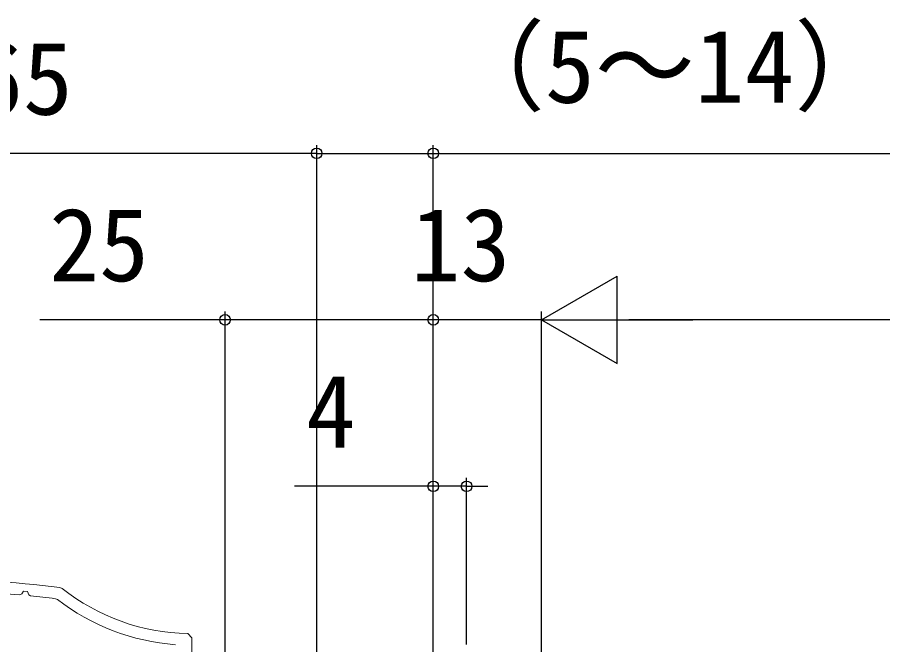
# Model space of a CAD drawing. Units: millimetres, scale not verified. Extents: x -525 to 525, y -783 to 779.
# Drawn here: x -235.9 to -132, y 304.2 to 379.5 of the extents above; entities that cross this region are included whole.
import ezdxf
from ezdxf.enums import TextEntityAlignment as Align

# ---------------------------------------------------------------- set-up
doc = ezdxf.new("R2010")
doc.units = ezdxf.units.MM
doc.header["$LTSCALE"] = 4
doc.layers.add('0-2_YKK_11', color=211, linetype='Continuous', lineweight=18)
doc.layers.add('0-7_YKK_D', color=6, linetype='Continuous')
doc.styles.add('ＭＳ ゴシック', font='')
doc.styles.get('ＭＳ ゴシック').set_extended_font_data('MS Gothic')

msp = doc.modelspace()

# ---------------------------------------------------------------- linework, layer by layer
at = {"layer": '0-2_YKK_11', "color": 30}
for p, q in [((-230.826, 311.049), (-230.571, 310.943)), ((-231.129, 309.602), (-231.379, 309.703))]:
    msp.add_line(p, q, dxfattribs=at)
for points in [[(-234.383, 310.028), (-234.546, 310.149), (-234.728, 310.575), (-235.215, 310.61), (-235.402, 310.302), (-235.688, 310.16)], [(-215.49, 305.507), (-215, 305.007), (-215, 291.002), (-212.3, 291.002), (-212.3, 290.002), (-215, 290.002), (-215, 284.102), (-201.4, 284.102), (-201.4, 290.002), (-202.2, 290.002), (-202.2, 291.002), (-200, 291.002), (-200, 282.702), (-216.5, 282.702), (-216.5, 295.302), (-227.85, 295.302)]]:
    msp.add_lwpolyline(points, dxfattribs=at)
for centre, radius, start, end in [((-265, 13.002), 300, 83.45903, 89.90435), ((-265, 13.002), 298.6, 84.36645, 86.04041), ((-215, 330.502), 25, 231.47489, 268.87648), ((-265, 13.002), 298.6, 83.53495, 84.11476), ((-215, 330.502), 26.4, 232.34107, 265.73616)]:
    msp.add_arc(centre, radius, start, end, dxfattribs=at)
at = {"layer": '0-7_YKK_D'}
for p, q in [((-200, 295.702), (-200, 364.202)), ((-200, 295.702), (-200, 364.202)), ((-186, 283.202), (-186, 364.202)), ((-200, 363.202), (-265, 363.202)), ((-173, 343.202), (-163.907, 348.452)), ((-163.907, 337.952), (-163.907, 348.452)), ((-211, 283.202), (-211, 344.202)), ((-186, 283.202), (-186, 344.202)), ((-186, 283.202), (-186, 344.202)), ((-173, 282.302), (-173, 344.202)), ((-173, 282.302), (-173, 344.202)), ((-173, 343.202), (-186, 343.202)), ((-173, 343.202), (-163.907, 337.952)), ((-173, 343.202), (-154.813, 343.202)), ((151.5, 343.202), (-162.5, 343.202)), ((-186, 323.202), (-202.668, 323.202)), ((-186, 283.202), (-186, 324.202)), ((-182, 323.202), (-186, 323.202)), ((-182, 304.202), (-182, 324.202)), ((-182, 323.202), (-179.45, 323.202))]:
    msp.add_line(p, q, dxfattribs=at)
for points in [[(-200, 363.202), (-186, 363.202), (-124.7, 363.202)], [(-186, 343.202), (-211, 343.202), (-233.232, 343.202)]]:
    msp.add_lwpolyline(points, dxfattribs=at)
for centre in [(-200, 363.202), (-200, 363.202), (-186, 363.202), (-211, 343.202), (-186, 343.202), (-186, 343.202), (-186, 323.202), (-182, 323.202)]:
    msp.add_circle(centre, 0.637, dxfattribs=at)

# ---------------------------------------------------------------- texts
at = {"layer": '0-7_YKK_D', "style": 'ＭＳ ゴシック'}
for s, p in [('（5～14）', (-184.586, 366.634)), ('65', (-241.261, 365.202)), ('25', (-232.118, 345.202)), ('13', (-188.705, 345.202)), ('4', (-201.282, 325.202))]:
    msp.add_text(s, height=8.798, dxfattribs=at).set_placement(p, align=Align.BOTTOM_LEFT)

doc.saveas('drawing.dxf')
